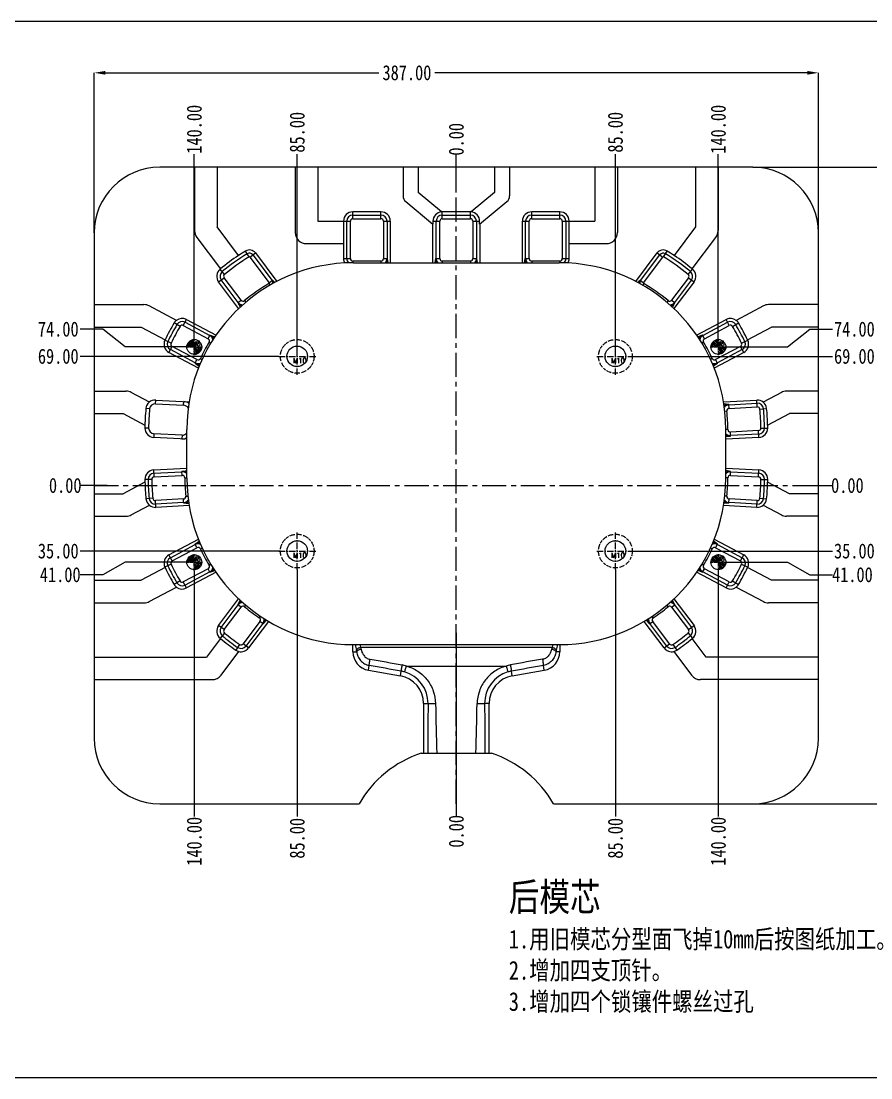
# Model space of a CAD drawing. Header units: millimetres. Extents: x 835 to 1873, y -1769 to 372.
# Drawn here: x 1071 to 1525, y -759 to -194 of the extents above; entities that cross this region are included whole.
import ezdxf

# ---------------------------------------------------------------- set-up
doc = ezdxf.new("R2010")
doc.units = ezdxf.units.MM
doc.header["$LTSCALE"] = 16.335
doc.header["$PDMODE"] = 3
doc.header["$PDSIZE"] = 0.3125
doc.linetypes.add('CENTER', pattern=[0.6, 0.375, -0.075, 0.075, -0.075])
doc.linetypes.add('HIDDEN', pattern=[0.2, 0.1, -0.1])
doc.layers.get('0').update_dxf_attribs({"linetype": 'CONTINUOUS'})
doc.layers.get('Defpoints').update_dxf_attribs({"linetype": 'CONTINUOUS'})
for name, color, linetype, lineweight in [('center', 1, 'CENTER', 9), ('epin', 13, 'CONTINUOUS', 9), ('screw', 33, 'CONTINUOUS', 13)]:
    doc.layers.add(name, color=color, linetype=linetype, lineweight=lineweight)
doc.layers.add('DEFAULT_2', color=8, linetype='HIDDEN')
doc.styles.get("Standard").update_dxf_attribs({"font": 'txt', "width": 0.8})
doc.styles.add('TXT', font='txt.shx', dxfattribs={"bigfont": 'gbcbig.shx'})
doc.styles.add('TXT05', font='txt.shx', dxfattribs={"width": 0.5, "bigfont": 'gbcbig.shx'})
doc.dimstyles.get("Standard").update_dxf_attribs({"dimtxt": 0.15625, "dimasz": 0.1875, "dimexe": 0.125, "dimexo": 0.0625, "dimtad": 0, "dimtih": 1, "dimtoh": 1, "dimdsep": 46, "dimtxsty": 'Standard', "dimcen": 0.09, "dimadec": 0, "dimazin": 0, "dimtp": 0.01, "dimtm": 0.01, "dimtfac": 1, "dimtofl": 0, "dimtmove": 0, "dimatfit": 3, "dimfxl": 0, "dimtolj": 1, "dimarcsym": 0})

# ---------------------------------------------------------------- blocks, each defined once
blk = doc.blocks.new('screw_m10_i')
at = {"layer": 'screw', "color": 1, "linetype": 'CENTER', "ltscale": 0.55978}
for p, q in [((0, -9.9), (0, 9.9)), ((-9.9, 0), (9.9, 0))]:
    blk.add_line(p, q, dxfattribs=at)
at = {"layer": 'screw', "color": 8, "linetype": 'HIDDEN', "ltscale": 0.55978}
blk.add_circle((0, 0), 9, dxfattribs=at)
at = {"layer": 'screw'}
blk.add_circle((0, 0), 5.5, dxfattribs=at)
at = {"layer": 'screw', "color": 6, "style": 'TXT'}
blk.add_text('M10', height=2.7, dxfattribs=at).set_placement((-2.34, -3.6))
blk = doc.blocks.new('epin_ejp_8')
at = {"layer": 'epin'}
h = blk.add_hatch(dxfattribs=at)
h.set_pattern_fill('_ANSI31', color=123, scale=0.2, angle=90, style=0)
h.set_pattern_definition([(135, (-446.09354, 514.89347), (-0.4490128, -0.4490128), [])])
h.paths.add_polyline_path([(0, 4, 0.414214), (-4, 0), (0, 0)])
h.paths.add_polyline_path([(4, 0), (0, 0), (0, -4, 0.414214)])
at = {"layer": 'epin', "color": 1, "linetype": 'CENTER', "ltscale": 0.248791}
for p, q in [((-4.4, 0), (4.4, 0)), ((0, -4.4), (0, 4.4))]:
    blk.add_line(p, q, dxfattribs=at)
at = {"layer": 'epin'}
blk.add_circle((0, 0), 4, dxfattribs=at)
at = {"layer": 'epin', "color": 6, "style": 'TXT05', "width": 0.5}
blk.add_text('%%c8', height=2.8, dxfattribs=at).set_placement((0.16, 0.4))
blk = doc.blocks.new('*D43')
at = {"color": 4, "lineweight": -2}
blk.add_line((1490.14, -442.42), (1504.49, -442.42), dxfattribs=at)
at = {"layer": 'Defpoints', "color": 0}
for p in [(1303.53, -442.42), (1490.14, -442.42), (1504.49, -442.42)]:
    blk.add_point(p, dxfattribs=at)
at = {"color": 6, "insert": (1512.49, -442.42), "char_height": 8, "attachment_point": 5}
blk.add_mtext('\\A1;0.00', dxfattribs=at)
blk = doc.blocks.new('*D44')
at = {"color": 4, "lineweight": -2}
blk.add_line((1398.43, -373.42), (1504.49, -373.42), dxfattribs=at)
at = {"layer": 'Defpoints', "color": 0}
for p in [(1398.43, -373.42), (1504.49, -373.42), (1303.53, -442.42)]:
    blk.add_point(p, dxfattribs=at)
at = {"color": 6, "insert": (1516.23, -373.42), "char_height": 8, "attachment_point": 5}
blk.add_mtext('\\A1;69.00', dxfattribs=at)
blk = doc.blocks.new('*D45')
at = {"color": 4, "lineweight": -2}
for p, q in [((1480.49, -368.42), (1492.49, -358.92)), ((1492.49, -358.92), (1504.49, -358.92)), ((1447.93, -368.42), (1480.49, -368.42))]:
    blk.add_line(p, q, dxfattribs=at)
at = {"layer": 'Defpoints', "color": 0}
for p in [(1504.49, -358.92), (1447.93, -368.42), (1303.53, -442.42)]:
    blk.add_point(p, dxfattribs=at)
at = {"color": 6, "insert": (1516.23, -358.92), "char_height": 8, "attachment_point": 5}
blk.add_mtext('\\A1;74.00', dxfattribs=at)
blk = doc.blocks.new('*D46')
at = {"color": 4, "lineweight": -2}
blk.add_line((1397.53, -477.42), (1504.49, -477.42), dxfattribs=at)
at = {"layer": 'Defpoints', "color": 0}
for p in [(1303.53, -442.42), (1397.53, -477.42), (1504.49, -477.42)]:
    blk.add_point(p, dxfattribs=at)
at = {"color": 6, "insert": (1516.23, -477.42), "char_height": 8, "attachment_point": 5}
blk.add_mtext('\\A1;35.00', dxfattribs=at)
blk = doc.blocks.new('*D47')
at = {"color": 4, "lineweight": -2}
for p, q in [((1447.93, -483.42), (1480.49, -483.42)), ((1480.49, -483.42), (1492.49, -490.08)), ((1492.49, -490.08), (1504.49, -490.08))]:
    blk.add_line(p, q, dxfattribs=at)
at = {"layer": 'Defpoints', "color": 0}
for p in [(1303.53, -442.42), (1447.93, -483.42), (1504.49, -490.08)]:
    blk.add_point(p, dxfattribs=at)
at = {"color": 6, "insert": (1515.16, -490.08), "char_height": 8, "attachment_point": 5}
blk.add_mtext('\\A1;41.00', dxfattribs=at)
blk = doc.blocks.new('*D48')
at = {"color": 4, "lineweight": -2}
blk.add_line((1303.53, -283.59), (1303.53, -265.47), dxfattribs=at)
at = {"layer": 'Defpoints', "color": 0}
for p in [(1303.53, -265.47), (1303.53, -283.59), (1303.53, -442.42)]:
    blk.add_point(p, dxfattribs=at)
at = {"color": 6, "insert": (1303.53, -257.47), "char_height": 8, "attachment_point": 5, "rotation": 90}
blk.add_mtext('\\A1;0.00', dxfattribs=at)
blk = doc.blocks.new('*D49')
at = {"color": 4, "lineweight": -2}
blk.add_line((1388.53, -373.42), (1388.53, -265.47), dxfattribs=at)
at = {"layer": 'Defpoints', "color": 0}
for p in [(1388.53, -265.47), (1388.53, -373.42), (1303.53, -442.42)]:
    blk.add_point(p, dxfattribs=at)
at = {"color": 6, "insert": (1388.53, -253.73), "char_height": 8, "attachment_point": 5, "rotation": 90}
blk.add_mtext('\\A1;85.00', dxfattribs=at)
blk = doc.blocks.new('*D50')
at = {"color": 4, "lineweight": -2}
blk.add_line((1443.53, -364.02), (1443.53, -265.47), dxfattribs=at)
at = {"layer": 'Defpoints', "color": 0}
for p in [(1443.53, -265.47), (1443.53, -364.02), (1303.53, -442.42)]:
    blk.add_point(p, dxfattribs=at)
at = {"color": 6, "insert": (1443.53, -252.13), "char_height": 8, "attachment_point": 5, "rotation": 90}
blk.add_mtext('\\A1;140.00', dxfattribs=at)
blk = doc.blocks.new('*D51')
at = {"color": 4, "lineweight": -2}
blk.add_line((1303.53, -521.07), (1303.53, -619.13), dxfattribs=at)
at = {"layer": 'Defpoints', "color": 0}
for p in [(1303.53, -442.42), (1303.53, -521.07), (1303.53, -619.13)]:
    blk.add_point(p, dxfattribs=at)
at = {"color": 6, "insert": (1303.53, -627.13), "char_height": 8, "attachment_point": 5, "rotation": 90}
blk.add_mtext('\\A1;0.00', dxfattribs=at)
blk = doc.blocks.new('*D52')
at = {"color": 4, "lineweight": -2}
blk.add_line((1388.53, -487.32), (1388.53, -619.13), dxfattribs=at)
at = {"layer": 'Defpoints', "color": 0}
for p in [(1303.53, -442.42), (1388.53, -487.32), (1388.53, -619.13)]:
    blk.add_point(p, dxfattribs=at)
at = {"color": 6, "insert": (1388.53, -630.86), "char_height": 8, "attachment_point": 5, "rotation": 90}
blk.add_mtext('\\A1;85.00', dxfattribs=at)
blk = doc.blocks.new('*D53')
at = {"color": 4, "lineweight": -2}
blk.add_line((1443.53, -487.82), (1443.53, -619.13), dxfattribs=at)
at = {"layer": 'Defpoints', "color": 0}
for p in [(1303.53, -442.42), (1443.53, -487.82), (1443.53, -619.13)]:
    blk.add_point(p, dxfattribs=at)
at = {"color": 6, "insert": (1443.53, -632.46), "char_height": 8, "attachment_point": 5, "rotation": 90}
blk.add_mtext('\\A1;140.00', dxfattribs=at)
blk = doc.blocks.new('*D54')
at = {"color": 4, "lineweight": -2}
blk.add_line((1116.92, -442.42), (1102.57, -442.42), dxfattribs=at)
at = {"layer": 'Defpoints', "color": 0}
for p in [(1102.57, -442.42), (1116.92, -442.42), (1303.53, -442.42)]:
    blk.add_point(p, dxfattribs=at)
at = {"color": 6, "insert": (1094.57, -442.42), "char_height": 8, "attachment_point": 5}
blk.add_mtext('\\A1;0.00', dxfattribs=at)
blk = doc.blocks.new('*D55')
at = {"color": 4, "lineweight": -2}
blk.add_line((1208.63, -373.42), (1102.57, -373.42), dxfattribs=at)
at = {"layer": 'Defpoints', "color": 0}
for p in [(1102.57, -373.42), (1208.63, -373.42), (1303.53, -442.42)]:
    blk.add_point(p, dxfattribs=at)
at = {"color": 6, "insert": (1090.84, -373.42), "char_height": 8, "attachment_point": 5}
blk.add_mtext('\\A1;69.00', dxfattribs=at)
blk = doc.blocks.new('*D56')
at = {"color": 4, "lineweight": -2}
for p, q in [((1114.57, -358.92), (1102.57, -358.92)), ((1126.57, -368.42), (1114.57, -358.92)), ((1159.13, -368.42), (1126.57, -368.42))]:
    blk.add_line(p, q, dxfattribs=at)
at = {"layer": 'Defpoints', "color": 0}
for p in [(1102.57, -358.92), (1159.13, -368.42), (1303.53, -442.42)]:
    blk.add_point(p, dxfattribs=at)
at = {"color": 6, "insert": (1090.84, -358.92), "char_height": 8, "attachment_point": 5}
blk.add_mtext('\\A1;74.00', dxfattribs=at)
blk = doc.blocks.new('*D57')
at = {"color": 4, "lineweight": -2}
blk.add_line((1209.53, -477.42), (1102.57, -477.42), dxfattribs=at)
at = {"layer": 'Defpoints', "color": 0}
for p in [(1303.53, -442.42), (1102.57, -477.42), (1209.53, -477.42)]:
    blk.add_point(p, dxfattribs=at)
at = {"color": 6, "insert": (1090.84, -477.42), "char_height": 8, "attachment_point": 5}
blk.add_mtext('\\A1;35.00', dxfattribs=at)
blk = doc.blocks.new('*D58')
at = {"color": 4, "lineweight": -2}
for p, q in [((1126.57, -483.42), (1114.57, -490.08)), ((1159.13, -483.42), (1126.57, -483.42)), ((1114.57, -490.08), (1102.57, -490.08))]:
    blk.add_line(p, q, dxfattribs=at)
at = {"layer": 'Defpoints', "color": 0}
for p in [(1303.53, -442.42), (1159.13, -483.42), (1102.57, -490.08)]:
    blk.add_point(p, dxfattribs=at)
at = {"color": 6, "insert": (1091.9, -490.08), "char_height": 8, "attachment_point": 5}
blk.add_mtext('\\A1;41.00', dxfattribs=at)
blk = doc.blocks.new('*D59')
at = {"color": 4, "lineweight": -2}
blk.add_line((1218.53, -373.42), (1218.53, -265.47), dxfattribs=at)
at = {"layer": 'Defpoints', "color": 0}
for p in [(1218.53, -265.47), (1218.53, -373.42), (1303.53, -442.42)]:
    blk.add_point(p, dxfattribs=at)
at = {"color": 6, "insert": (1218.53, -253.73), "char_height": 8, "attachment_point": 5, "rotation": 90}
blk.add_mtext('\\A1;85.00', dxfattribs=at)
blk = doc.blocks.new('*D60')
at = {"color": 4, "lineweight": -2}
blk.add_line((1163.53, -364.02), (1163.53, -265.47), dxfattribs=at)
at = {"layer": 'Defpoints', "color": 0}
for p in [(1163.53, -265.47), (1163.53, -364.02), (1303.53, -442.42)]:
    blk.add_point(p, dxfattribs=at)
at = {"color": 6, "insert": (1163.53, -252.13), "char_height": 8, "attachment_point": 5, "rotation": 90}
blk.add_mtext('\\A1;140.00', dxfattribs=at)
blk = doc.blocks.new('*D61')
at = {"color": 4, "lineweight": -2}
blk.add_line((1218.53, -487.32), (1218.53, -619.13), dxfattribs=at)
at = {"layer": 'Defpoints', "color": 0}
for p in [(1303.53, -442.42), (1218.53, -487.32), (1218.53, -619.13)]:
    blk.add_point(p, dxfattribs=at)
at = {"color": 6, "insert": (1218.53, -630.86), "char_height": 8, "attachment_point": 5, "rotation": 90}
blk.add_mtext('\\A1;85.00', dxfattribs=at)
blk = doc.blocks.new('*D62')
at = {"color": 4, "lineweight": -2}
blk.add_line((1163.53, -487.82), (1163.53, -619.13), dxfattribs=at)
at = {"layer": 'Defpoints', "color": 0}
for p in [(1303.53, -442.42), (1163.53, -487.82), (1163.53, -619.13)]:
    blk.add_point(p, dxfattribs=at)
at = {"color": 6, "insert": (1163.53, -632.46), "char_height": 8, "attachment_point": 5, "rotation": 90}
blk.add_mtext('\\A1;140.00', dxfattribs=at)
blk = doc.blocks.new('*D63')
at = {"color": 4, "lineweight": -2}
for p, q in [((1110.03, -307.42), (1110.03, -221.96)), ((1116.03, -221.96), (1262.21, -221.96)), ((1491.03, -221.96), (1292.07, -221.96)), ((1497.03, -307.42), (1497.03, -221.96))]:
    blk.add_line(p, q, dxfattribs=at)
at = {"color": 4}
for points in [[(1116.03, -220.96), (1116.03, -222.96), (1110.03, -221.96)], [(1491.03, -220.96), (1491.03, -222.96), (1497.03, -221.96)]]:
    blk.add_solid(points, dxfattribs=at)
at = {"layer": 'Defpoints', "color": 0}
for p in [(1110.03, -221.96), (1110.03, -307.42), (1497.03, -307.42)]:
    blk.add_point(p, dxfattribs=at)
at = {"color": 6, "insert": (1277.14, -221.96), "char_height": 8, "attachment_point": 5}
blk.add_mtext('\\A1;387.00', dxfattribs=at)
blk = doc.blocks.new('*D64')
at = {"color": 4, "lineweight": -2}
for p, q in [((1462.03, -272.42), (1544.52, -272.42)), ((1544.52, -278.42), (1544.52, -413.83)), ((1544.52, -606.42), (1544.52, -442.63)), ((1462.03, -612.42), (1544.52, -612.42))]:
    blk.add_line(p, q, dxfattribs=at)
at = {"color": 4}
for points in [[(1543.52, -278.42), (1545.52, -278.42), (1544.52, -272.42)], [(1543.52, -606.42), (1545.52, -606.42), (1544.52, -612.42)]]:
    blk.add_solid(points, dxfattribs=at)
at = {"layer": 'Defpoints', "color": 0}
for p in [(1462.03, -272.42), (1462.03, -612.42), (1544.52, -612.42)]:
    blk.add_point(p, dxfattribs=at)
at = {"color": 6, "insert": (1544.52, -428.23), "char_height": 8, "attachment_point": 5, "rotation": 90}
blk.add_mtext('\\A1;340.00', dxfattribs=at)

msp = doc.modelspace()

# ---------------------------------------------------------------- linework, layer by layer
at = {"color": 7, "linetype": 'Continuous'}
for p, q in [((1462.033, -272.42), (1145.033, -272.42)), ((1163.677, -272.42), (1163.677, -306.282)), ((1175.677, -272.42), (1175.677, -304.277)), ((1217.469, -272.42), (1217.469, -307.227)), ((1229.469, -272.42), (1229.469, -301.227)), ((1275.061, -272.42), (1275.061, -287.684)), ((1283.061, -272.42), (1283.061, -285.809)), ((1324.005, -272.42), (1324.005, -285.809)), ((1332.005, -272.42), (1332.005, -287.684)), ((1377.597, -272.42), (1377.597, -301.227)), ((1389.597, -272.42), (1389.597, -307.227)), ((1431.389, -272.42), (1431.389, -304.277)), ((1443.389, -272.42), (1443.389, -306.282)), ((1295.635, -296.27), (1283.061, -285.809)), ((1324.005, -285.809), (1311.43, -296.27)), ((1276.503, -290.759), (1291.06, -302.869)), ((1316.006, -302.869), (1330.563, -290.759)), ((1248.258, -299.905), (1248.258, -296.227)), ((1263.258, -296.227), (1248.258, -296.227)), ((1248.258, -297.973), (1263.258, -297.973)), ((1263.258, -299.905), (1263.258, -296.227)), ((1296.033, -299.905), (1296.033, -296.227)), ((1311.033, -296.227), (1296.033, -296.227)), ((1296.033, -297.973), (1311.033, -297.973)), ((1311.033, -299.905), (1311.033, -296.227)), ((1343.808, -299.905), (1343.808, -296.227)), ((1358.808, -296.227), (1343.808, -296.227)), ((1343.808, -297.973), (1358.808, -297.973)), ((1358.808, -299.905), (1358.808, -296.227)), ((1187.174, -319.553), (1175.677, -304.277)), ((1229.469, -301.227), (1246.936, -301.227)), ((1243.285, -301.227), (1243.285, -313.227)), ((1245.004, -321.227), (1245.004, -301.227)), ((1246.936, -321.227), (1246.936, -301.227)), ((1248.258, -299.905), (1263.258, -299.905)), ((1264.58, -301.227), (1264.58, -321.227)), ((1264.58, -301.227), (1268.258, -301.227)), ((1266.512, -301.227), (1266.512, -321.227)), ((1268.258, -301.227), (1268.258, -323.42)), ((1291.033, -323.42), (1291.033, -302.847)), ((1291.06, -301.227), (1291.06, -302.869)), ((1291.06, -301.227), (1294.711, -301.227)), ((1292.779, -321.227), (1292.779, -301.227)), ((1294.711, -321.227), (1294.711, -301.227)), ((1296.033, -299.905), (1311.033, -299.905)), ((1312.355, -301.227), (1312.355, -321.227)), ((1312.355, -301.227), (1316.006, -301.227)), ((1314.287, -301.227), (1314.287, -321.227)), ((1316.006, -302.869), (1316.006, -301.227)), ((1316.033, -302.847), (1316.033, -323.42)), ((1338.808, -323.42), (1338.808, -301.227)), ((1338.808, -301.227), (1342.486, -301.227)), ((1340.554, -321.227), (1340.554, -301.227)), ((1342.486, -321.227), (1342.486, -301.227)), ((1343.808, -299.905), (1358.808, -299.905)), ((1360.13, -301.227), (1360.13, -321.227)), ((1360.13, -301.227), (1377.597, -301.227)), ((1362.062, -301.227), (1362.062, -321.227)), ((1363.781, -313.227), (1363.781, -301.227)), ((1431.389, -304.277), (1419.892, -319.553)), ((1110.033, -307.42), (1110.033, -577.42)), ((1164.883, -309.89), (1177.521, -326.682)), ((1429.545, -326.682), (1442.183, -309.89)), ((1497.033, -577.42), (1497.033, -307.42)), ((1223.469, -313.227), (1243.285, -313.227)), ((1243.258, -313.227), (1243.258, -321.227)), ((1363.781, -313.227), (1383.597, -313.227)), ((1363.808, -321.227), (1363.808, -313.227)), ((1192.801, -320.322), (1190.903, -317.172)), ((1193.224, -320.405), (1196.163, -318.193)), ((1193.224, -320.405), (1203.512, -334.073)), ((1194.768, -319.243), (1205.055, -332.912)), ((1196.163, -318.193), (1207.601, -333.391)), ((1243.258, -321.227), (1246.936, -321.227)), ((1264.58, -321.227), (1266.749, -321.227)), ((1267.058, -323.42), (1266.749, -321.227)), ((1292.233, -323.42), (1292.542, -321.227)), ((1292.542, -321.227), (1294.711, -321.227)), ((1312.355, -321.227), (1314.524, -321.227)), ((1314.833, -323.42), (1314.524, -321.227)), ((1340.008, -323.42), (1340.317, -321.227)), ((1340.317, -321.227), (1342.486, -321.227)), ((1360.13, -321.227), (1363.808, -321.227)), ((1399.464, -333.391), (1410.903, -318.193)), ((1402.011, -332.912), (1412.298, -319.243)), ((1403.554, -334.073), (1413.842, -320.405)), ((1410.903, -318.193), (1413.842, -320.405)), ((1414.265, -320.322), (1416.163, -317.172)), ((1179.671, -329.643), (1177.323, -326.811)), ((1248.258, -322.549), (1248.258, -323.42)), ((1263.258, -322.549), (1248.258, -322.549)), ((1248.533, -323.42), (1358.533, -323.42)), ((1263.258, -322.549), (1263.258, -323.42)), ((1296.033, -322.549), (1296.033, -323.42)), ((1311.033, -322.549), (1296.033, -322.549)), ((1311.033, -322.549), (1311.033, -323.42)), ((1343.808, -322.549), (1343.808, -323.42)), ((1358.808, -322.549), (1343.808, -322.549)), ((1358.808, -322.549), (1358.808, -323.42)), ((1427.395, -329.643), (1429.742, -326.811)), ((1176.52, -333.667), (1179.459, -331.455)), ((1186.947, -344.617), (1177.915, -332.617)), ((1188.491, -343.455), (1179.459, -331.455)), ((1203.512, -334.073), (1205.318, -332.714)), ((1205.318, -332.714), (1206.307, -333.712)), ((1401.748, -332.714), (1400.758, -333.712)), ((1401.748, -332.714), (1403.554, -334.073)), ((1427.607, -331.455), (1418.575, -343.455)), ((1429.151, -332.617), (1420.119, -344.617)), ((1427.607, -331.455), (1430.546, -333.667)), ((1187.231, -347.898), (1176.52, -333.667)), ((1203.415, -334.546), (1203.915, -335.412)), ((1206.307, -333.712), (1206.435, -333.842)), ((1206.435, -333.842), (1206.541, -333.949)), ((1400.631, -333.842), (1400.524, -333.949)), ((1400.758, -333.712), (1400.631, -333.842)), ((1403.651, -334.546), (1403.151, -335.412)), ((1430.546, -333.667), (1419.835, -347.898)), ((1186.786, -344.738), (1188.491, -343.455)), ((1190.398, -343.671), (1191.064, -344.462)), ((1416.668, -343.671), (1416.002, -344.462)), ((1418.575, -343.455), (1420.28, -344.738)), ((1110.033, -345.793), (1136.648, -345.793)), ((1153.957, -354.212), (1139.468, -346.497)), ((1186.786, -344.738), (1188.094, -347.089)), ((1420.28, -344.738), (1418.972, -347.089)), ((1467.598, -346.497), (1453.109, -354.212)), ((1497.033, -345.793), (1470.418, -345.793)), ((1155.9, -357.442), (1152.762, -355.575)), ((1157.658, -356.95), (1159.386, -353.704)), ((1158.565, -355.245), (1171.823, -362.304)), ((1159.386, -353.704), (1175.132, -362.088)), ((1431.934, -362.088), (1447.68, -353.704)), ((1435.243, -362.304), (1448.5, -355.245)), ((1449.408, -356.95), (1447.68, -353.704)), ((1451.166, -357.442), (1454.304, -355.575)), ((1110.033, -357.793), (1135.15, -357.793)), ((1135.15, -357.793), (1147.942, -364.604)), ((1157.658, -356.95), (1170.915, -364.009)), ((1436.151, -364.009), (1449.408, -356.95)), ((1459.124, -364.604), (1471.915, -357.793)), ((1497.033, -357.793), (1471.915, -357.793)), ((1151.142, -366.378), (1147.817, -364.804)), ((1170.915, -364.009), (1171.917, -362.126)), ((1171.424, -365.86), (1172.344, -366.417)), ((1171.917, -362.126), (1174.472, -363.064)), ((1435.149, -362.126), (1432.594, -363.064)), ((1435.642, -365.86), (1434.722, -366.417)), ((1436.151, -364.009), (1435.149, -362.126)), ((1455.924, -366.378), (1459.249, -364.804)), ((1149.986, -371.357), (1151.715, -368.11)), ((1165.746, -379.749), (1149.986, -371.357)), ((1164.064, -376.875), (1150.807, -369.816)), ((1164.972, -375.169), (1151.715, -368.11)), ((1457.08, -371.357), (1441.319, -379.749)), ((1455.351, -368.11), (1442.094, -375.169)), ((1456.259, -369.816), (1443.002, -376.875)), ((1457.08, -371.357), (1455.351, -368.11)), ((1163.97, -377.053), (1164.972, -375.169)), ((1163.97, -377.053), (1166.185, -378.658)), ((1166.793, -374.559), (1167.775, -375.015)), ((1440.273, -374.559), (1439.291, -375.015)), ((1443.096, -377.053), (1440.88, -378.658)), ((1443.096, -377.053), (1442.094, -375.169)), ((1110.033, -392.029), (1127.031, -392.029)), ((1139.505, -397.873), (1129.851, -392.733)), ((1477.215, -392.733), (1467.536, -397.887)), ((1497.033, -392.029), (1480.035, -392.029)), ((1142.82, -398.755), (1142.926, -396.758)), ((1142.82, -398.755), (1157.818, -399.55)), ((1142.926, -396.758), (1160.758, -397.703)), ((1157.818, -399.55), (1157.924, -397.553)), ((1446.308, -397.703), (1464.14, -396.758)), ((1449.223, -399.095), (1446.494, -398.864)), ((1449.336, -401.226), (1449.223, -399.095)), ((1449.234, -399.297), (1464.232, -398.502)), ((1449.336, -401.226), (1464.335, -400.431)), ((1464.335, -400.431), (1464.14, -396.758)), ((1110.033, -404.029), (1125.533, -404.029)), ((1125.533, -404.029), (1137.151, -410.215)), ((1139.676, -401.451), (1137.686, -401.251)), ((1448.092, -402.688), (1447.012, -402.805)), ((1465.72, -401.619), (1469.353, -401.254)), ((1469.889, -410.229), (1481.533, -404.029)), ((1497.033, -404.029), (1481.533, -404.029)), ((1139.132, -411.719), (1137.132, -411.707)), ((1466.256, -411.729), (1469.934, -411.707)), ((1141.973, -414.732), (1141.867, -416.73)), ((1159.533, -417.666), (1141.867, -416.73)), ((1156.972, -415.527), (1141.973, -414.732)), ((1156.972, -415.527), (1156.866, -417.525)), ((1159.533, -438.42), (1159.533, -412.42)), ((1447.533, -438.42), (1447.533, -412.42)), ((1448.614, -412.529), (1447.533, -412.527)), ((1450.118, -415.982), (1447.533, -416.481)), ((1465.199, -416.73), (1447.533, -417.666)), ((1465.004, -413.057), (1450.006, -413.851)), ((1450.118, -415.982), (1450.006, -413.851)), ((1465.106, -414.986), (1450.108, -415.781)), ((1465.199, -416.73), (1465.004, -413.057)), ((1141.867, -434.11), (1159.533, -433.173)), ((1142.062, -437.783), (1141.867, -434.11)), ((1156.947, -434.858), (1159.533, -434.359)), ((1447.533, -433.173), (1465.199, -434.11)), ((1450.118, -434.858), (1447.533, -434.359)), ((1465.004, -437.783), (1465.199, -434.11)), ((1140.81, -439.111), (1137.132, -439.132)), ((1141.96, -435.854), (1156.958, -435.059)), ((1142.062, -437.783), (1157.06, -436.988)), ((1157.06, -436.988), (1156.947, -434.858)), ((1158.452, -438.31), (1159.533, -438.313)), ((1448.614, -438.31), (1447.533, -438.313)), ((1450.006, -436.988), (1450.118, -434.858)), ((1450.006, -436.988), (1465.004, -437.783)), ((1450.108, -435.059), (1465.106, -435.854)), ((1466.256, -439.111), (1469.934, -439.132)), ((1137.177, -440.611), (1125.533, -446.811)), ((1481.533, -446.811), (1469.889, -440.611)), ((1110.033, -446.811), (1125.533, -446.811)), ((1141.346, -449.221), (1137.713, -449.586)), ((1157.73, -449.614), (1142.731, -450.409)), ((1142.926, -454.082), (1142.731, -450.409)), ((1157.832, -451.543), (1142.833, -452.338)), ((1157.842, -451.744), (1157.73, -449.614)), ((1158.974, -448.152), (1160.054, -448.035)), ((1448.092, -448.152), (1447.012, -448.035)), ((1449.223, -451.744), (1449.336, -449.614)), ((1464.232, -452.338), (1449.234, -451.543)), ((1464.335, -450.409), (1449.336, -449.614)), ((1464.14, -454.082), (1464.335, -450.409)), ((1465.72, -449.221), (1469.353, -449.586)), ((1497.033, -446.811), (1481.533, -446.811)), ((1129.851, -458.107), (1139.53, -452.953)), ((1160.758, -453.137), (1142.926, -454.082)), ((1157.842, -451.744), (1160.571, -451.976)), ((1464.14, -454.082), (1446.308, -453.137)), ((1449.223, -451.744), (1446.494, -451.976)), ((1467.536, -452.953), (1477.215, -458.107)), ((1110.033, -458.811), (1127.031, -458.811)), ((1497.033, -458.811), (1480.035, -458.811)), ((1149.986, -479.482), (1165.746, -471.091)), ((1150.807, -481.024), (1164.064, -473.965)), ((1163.97, -473.787), (1166.185, -472.182)), ((1164.972, -475.67), (1163.97, -473.787)), ((1443.096, -473.787), (1440.88, -472.182)), ((1441.319, -471.091), (1457.08, -479.482)), ((1442.094, -475.67), (1443.096, -473.787)), ((1443.002, -473.965), (1456.259, -481.024)), ((1151.715, -482.729), (1149.986, -479.482)), ((1151.715, -482.729), (1164.972, -475.67)), ((1166.793, -476.28), (1167.775, -475.825)), ((1440.273, -476.28), (1439.291, -475.825)), ((1442.094, -475.67), (1455.351, -482.729)), ((1455.351, -482.729), (1457.08, -479.482)), ((1151.142, -484.461), (1147.817, -486.035)), ((1171.424, -484.979), (1172.344, -484.422)), ((1435.642, -484.979), (1434.722, -484.422)), ((1455.924, -484.461), (1459.249, -486.035)), ((1147.942, -486.236), (1135.15, -493.047)), ((1170.915, -486.83), (1157.658, -493.889)), ((1171.823, -488.535), (1158.565, -495.594)), ((1175.132, -488.752), (1159.386, -497.136)), ((1171.917, -488.713), (1170.915, -486.83)), ((1171.917, -488.713), (1174.472, -487.776)), ((1447.68, -497.136), (1431.934, -488.752)), ((1435.149, -488.713), (1432.594, -487.776)), ((1435.149, -488.713), (1436.151, -486.83)), ((1448.5, -495.594), (1435.243, -488.535)), ((1449.408, -493.889), (1436.151, -486.83)), ((1471.915, -493.047), (1459.124, -486.236)), ((1110.033, -493.047), (1135.15, -493.047)), ((1139.468, -504.343), (1153.957, -496.628)), ((1155.9, -493.398), (1152.762, -495.264)), ((1159.386, -497.136), (1157.658, -493.889)), ((1447.68, -497.136), (1449.408, -493.889)), ((1451.166, -493.398), (1454.304, -495.264)), ((1453.109, -496.628), (1467.598, -504.343)), ((1497.033, -493.047), (1471.915, -493.047)), ((1110.033, -505.047), (1136.648, -505.047)), ((1176.52, -517.173), (1187.231, -502.941)), ((1177.915, -518.223), (1186.947, -506.222)), ((1179.459, -519.384), (1188.491, -507.384)), ((1186.786, -506.101), (1188.094, -503.75)), ((1188.491, -507.384), (1186.786, -506.101)), ((1190.398, -507.168), (1191.064, -506.378)), ((1416.668, -507.168), (1416.002, -506.378)), ((1418.575, -507.384), (1420.28, -506.101)), ((1418.575, -507.384), (1427.607, -519.384)), ((1420.28, -506.101), (1418.972, -503.75)), ((1419.835, -502.941), (1430.546, -517.173)), ((1420.119, -506.222), (1429.151, -518.223)), ((1497.033, -505.047), (1470.418, -505.047)), ((1198.272, -513.094), (1198.836, -512.252)), ((1408.794, -513.094), (1408.23, -512.252)), ((1179.459, -519.384), (1176.52, -517.173)), ((1198.593, -514.987), (1189.561, -526.987)), ((1200.136, -516.149), (1191.105, -528.149)), ((1203.186, -515.001), (1192.5, -529.199)), ((1200.297, -516.27), (1198.593, -514.987)), ((1200.297, -516.27), (1202.168, -514.389)), ((1414.566, -529.199), (1403.88, -515.001)), ((1406.769, -516.27), (1404.897, -514.389)), ((1406.769, -516.27), (1408.473, -514.987)), ((1415.961, -528.149), (1406.93, -516.149)), ((1417.505, -526.987), (1408.473, -514.987)), ((1427.607, -519.384), (1430.546, -517.173)), ((1177.521, -524.157), (1170.032, -534.108)), ((1179.671, -521.197), (1177.323, -524.028)), ((1427.395, -521.197), (1429.742, -524.028)), ((1437.034, -534.108), (1429.545, -524.157)), ((1187.761, -527.285), (1185.705, -530.303)), ((1192.5, -529.199), (1189.561, -526.987)), ((1248.258, -531.222), (1248.258, -527.419)), ((1248.533, -527.42), (1358.533, -527.42)), ((1252.409, -528.834), (1354.657, -528.834)), ((1358.808, -527.419), (1358.808, -531.222)), ((1414.566, -529.199), (1417.505, -526.987)), ((1419.305, -527.285), (1421.361, -530.303)), ((1110.033, -534.108), (1170.032, -534.108)), ((1177.819, -543.716), (1187.365, -531.033)), ((1248.258, -531.222), (1250.306, -531.222)), ((1358.808, -531.222), (1356.76, -531.222)), ((1419.701, -531.033), (1429.246, -543.716)), ((1497.033, -534.108), (1437.034, -534.108)), ((1256.521, -541.07), (1256.968, -538.538)), ((1256.521, -541.07), (1273.638, -544.088)), ((1273.638, -544.088), (1274.081, -541.574)), ((1276.838, -538.869), (1330.228, -538.869)), ((1333.428, -544.088), (1332.985, -541.574)), ((1333.428, -544.088), (1350.544, -541.07)), ((1350.544, -541.07), (1350.098, -538.538)), ((1110.033, -546.108), (1173.025, -546.108)), ((1497.033, -546.108), (1434.04, -546.108)), ((1286.033, -558.86), (1288.426, -558.86)), ((1286.033, -558.86), (1286.033, -585.42)), ((1321.033, -558.86), (1318.64, -558.86)), ((1321.033, -585.42), (1321.033, -558.86)), ((1284.798, -585.42), (1322.268, -585.42)), ((1145.033, -612.42), (1251.571, -612.42)), ((1355.494, -612.42), (1462.033, -612.42))]:
    msp.add_line(p, q, dxfattribs=at)
msp.add_lwpolyline([(1041.792, -194.361), (1779.21, -194.361), (1779.21, -758.821), (1041.792, -758.821)], close=True)
for centre, radius in [((1163.533, -368.42), 4), ((1443.533, -368.42), 4), ((1218.533, -373.42), 5.5), ((1388.533, -373.42), 5.5), ((1218.533, -477.42), 5.5), ((1388.533, -477.42), 5.5), ((1163.533, -483.42), 4), ((1443.533, -483.42), 4)]:
    msp.add_circle(centre, radius, dxfattribs=at)
for centre, radius, start, end in [((1145.033, -307.42), 35, 90, 180), ((1462.033, -307.42), 35, 0, 90), ((1279.061, -287.684), 4, 180, 230.24307), ((1328.005, -287.684), 4, 309.75693, 0), ((1248.258, -301.227), 5, 90, 180), ((1248.258, -301.227), 3.254, 90, 180), ((1263.258, -301.227), 5, 0, 90), ((1263.258, -301.227), 3.254, 0, 90), ((1296.033, -301.227), 4.973, 94.58424, 180), ((1296.033, -301.227), 3.254, 90, 180), ((1296.033, -301.227), 5, 90, 94.89756), ((1311.033, -301.227), 5, 85.10244, 90), ((1311.033, -301.227), 3.254, 0, 90), ((1311.033, -301.227), 4.973, 0, 85.41576), ((1343.808, -301.227), 5, 90, 180), ((1343.808, -301.227), 3.254, 90, 180), ((1358.808, -301.227), 5, 0, 90), ((1358.808, -301.227), 3.254, 0, 90), ((1248.258, -301.227), 1.322, 90, 180), ((1263.258, -301.227), 1.322, 0, 90), ((1296.033, -301.227), 1.322, 90, 180), ((1311.033, -301.227), 1.322, 0, 90), ((1343.808, -301.227), 1.322, 90, 180), ((1358.808, -301.227), 1.322, 0, 90), ((1169.677, -306.282), 6, 180, 216.96592), ((1223.469, -307.227), 6, 180, 270), ((1383.597, -307.227), 6, 270, 0), ((1437.389, -306.282), 6, 323.03408, 0), ((1248.258, -412.355), 111.101, 123.35356, 129.54533), ((1248.258, -412.355), 109.381, 121.07234, 129.6663), ((1248.258, -412.355), 107.45, 121.07234, 129.6663), ((1248.258, -412.355), 111.128, 121.07234, 123.35443), ((1192.967, -320.598), 4, 36.96592, 121.07234), ((1192.967, -320.598), 2.254, 36.96592, 121.07234), ((1192.967, -320.598), 0.322, 36.96592, 121.07234), ((1248.258, -321.227), 5, 180, 207.61041), ((1248.258, -321.227), 3.254, 180, 223.31575), ((1248.258, -321.227), 1.322, 180, 270), ((1263.258, -321.227), 1.322, 270, 0), ((1263.258, -321.227), 3.254, 317.62651, 0), ((1296.033, -321.227), 3.254, 180, 222.37349), ((1296.033, -321.227), 1.322, 180, 270), ((1311.033, -321.227), 1.322, 270, 0), ((1311.033, -321.227), 3.254, 317.62651, 0), ((1343.808, -321.227), 3.254, 180, 222.37349), ((1343.808, -321.227), 1.322, 180, 270), ((1358.808, -321.227), 1.322, 270, 0), ((1358.808, -321.227), 3.254, 316.68425, 0), ((1358.808, -321.227), 5, 332.38959, 0), ((1414.099, -320.598), 4, 58.92766, 143.03408), ((1414.099, -320.598), 2.254, 58.92766, 143.03408), ((1414.099, -320.598), 0.322, 58.92766, 143.03408), ((1358.808, -412.355), 107.45, 50.3337, 58.92766), ((1358.808, -412.355), 109.381, 50.3337, 58.92766), ((1358.808, -412.355), 111.128, 56.64557, 58.92766), ((1358.808, -412.355), 111.101, 50.45467, 56.64644), ((1248.533, -412.42), 89, 90, 180), ((1180.515, -330.66), 5, 129.6663, 216.96592), ((1248.258, -412.355), 111.128, 129.54471, 129.6663), ((1358.533, -412.42), 89, 0, 90), ((1358.808, -412.355), 111.128, 50.3337, 50.45529), ((1426.551, -330.66), 5, 323.03408, 50.3337), ((1180.515, -330.66), 3.254, 129.6663, 216.96592), ((1180.515, -330.66), 1.322, 129.6663, 216.96592), ((1203.255, -334.267), 2.254, 353.59821, 36.96592), ((1403.811, -334.267), 2.254, 143.03408, 186.40179), ((1426.551, -330.66), 1.322, 323.03408, 50.3337), ((1426.551, -330.66), 3.254, 323.03408, 50.3337), ((1248.258, -412.355), 89.806, 119.95555, 130.1112), ((1203.255, -334.267), 0.322, 299.95555, 36.96592), ((1203.384, -334.627), 2.721, 8.98476, 20.29902), ((1403.682, -334.627), 2.721, 159.69852, 171.01523), ((1403.811, -334.267), 0.322, 143.03408, 240.04445), ((1358.808, -412.355), 89.806, 49.8888, 60.04445), ((1189.547, -342.661), 1.322, 216.96592, 310.1112), ((1417.519, -342.661), 1.322, 229.8888, 323.03408), ((1136.648, -351.793), 6, 61.96592, 90), ((1189.934, -342.989), 3.602, 209.06374, 252.1266), ((1189.547, -342.661), 3.254, 216.96592, 267.29168), ((1417.519, -342.661), 3.254, 272.70832, 323.03408), ((1417.132, -342.989), 3.602, 287.8734, 330.93626), ((1470.418, -351.793), 6, 90, 118.03408), ((1248.258, -412.355), 111.101, 149.26554, 154.54534), ((1157.036, -358.117), 4.973, 128.25294, 149.26554), ((1157.036, -358.117), 5, 61.96592, 128.38774), ((1157.036, -358.117), 3.254, 61.96592, 149.26554), ((1450.03, -358.117), 5, 51.61226, 118.03408), ((1450.03, -358.117), 3.254, 30.73446, 118.03408), ((1450.03, -358.117), 4.973, 30.73446, 51.74706), ((1358.808, -412.355), 111.101, 25.45466, 30.73446), ((1248.258, -412.355), 109.381, 149.26554, 154.6663), ((1248.258, -412.355), 107.45, 149.26554, 154.6663), ((1157.036, -358.117), 1.322, 61.96592, 149.26554), ((1450.03, -358.117), 1.322, 30.73446, 118.03408), ((1358.808, -412.355), 107.45, 25.3337, 30.73446), ((1358.808, -412.355), 109.381, 25.3337, 30.73446), ((1152.336, -366.944), 5, 154.6663, 241.96592), ((1248.258, -412.355), 111.128, 154.54471, 154.6663), ((1152.336, -366.944), 3.254, 154.6663, 241.96592), ((1152.336, -366.944), 1.322, 154.6663, 241.96592), ((1248.258, -412.355), 89.806, 148.82064, 155.1112), ((1170.293, -365.176), 1.322, 328.82064, 61.96592), ((1170.293, -365.176), 3.254, 10.73384, 61.96592), ((1170.678, -365.508), 3.601, 26.18611, 69.86924), ((1436.388, -365.508), 3.601, 110.13076, 153.81389), ((1436.772, -365.176), 3.254, 118.03408, 169.26616), ((1436.772, -365.176), 1.322, 118.03408, 211.17936), ((1358.808, -412.355), 89.806, 24.8888, 31.17936), ((1454.73, -366.944), 1.322, 298.03408, 25.3337), ((1454.73, -366.944), 3.254, 298.03408, 25.3337), ((1454.73, -366.944), 5, 298.03408, 25.3337), ((1358.808, -412.355), 111.128, 25.3337, 25.45529), ((1166.083, -374.137), 3.601, 234.06215, 277.98049), ((1165.594, -374.003), 3.254, 241.96592, 293.49039), ((1165.594, -374.003), 1.322, 241.96592, 335.1112), ((1441.472, -374.003), 3.254, 246.50961, 298.03408), ((1441.472, -374.003), 1.322, 204.8888, 298.03408), ((1440.983, -374.137), 3.601, 262.01951, 305.93785), ((1127.031, -398.029), 6, 61.96592, 90), ((1480.035, -398.029), 6, 90, 118.03408), ((1142.661, -401.751), 5, 86.96592, 174.26554), ((1142.661, -401.751), 3, 86.96592, 174.26554), ((1157.66, -402.546), 3, 29.84212, 86.96592), ((1157.66, -402.546), 5, 53.62343, 86.96592), ((1448.918, -402.684), 3.601, 85.13021, 129.10182), ((1449.406, -402.546), 3.254, 93.03408, 144.63713), ((1464.405, -401.751), 5, 50.85314, 93.03408), ((1464.405, -401.751), 3.254, 5.73446, 93.03408), ((1464.405, -401.751), 1.322, 5.73446, 93.03408), ((1464.405, -401.751), 4.973, 5.73446, 50.98309), ((1248.258, -412.355), 111.128, 174.26554, 179.6663), ((1248.258, -412.355), 109.128, 174.26554, 179.6663), ((1449.406, -402.546), 1.322, 93.03408, 186.17936), ((1358.808, -412.355), 89.806, 359.8888, 6.17936), ((1358.808, -412.355), 107.45, 0.3337, 5.73446), ((1358.808, -412.355), 109.381, 0.3337, 5.73446), ((1358.808, -412.355), 111.101, 1.0964, 5.73446), ((1142.132, -411.737), 5, 179.6663, 266.96592), ((1142.132, -411.737), 3, 179.6663, 266.96592), ((1464.934, -411.737), 1.322, 273.03408, 0.3337), ((1464.934, -411.737), 3.254, 273.03408, 0.3337), ((1464.934, -411.737), 5, 273.03408, 0.3337), ((1358.808, -412.355), 111.128, 0.3337, 1.10342), ((1157.13, -412.532), 5, 266.96592, 298.71976), ((1157.13, -412.532), 3, 266.96592, 323.21388), ((1449.936, -412.532), 3.254, 222.40031, 273.03408), ((1449.435, -412.445), 3.602, 238.12077, 280.93582), ((1449.936, -412.532), 1.322, 179.8888, 273.03408), ((1142.132, -439.103), 5, 93.03408, 180.3337), ((1464.934, -439.103), 5, 359.6663, 86.96592), ((1248.258, -438.485), 111.128, 180.3337, 181.10342), ((1142.132, -439.103), 3.254, 93.03408, 180.3337), ((1248.258, -438.485), 109.381, 180.3337, 185.73446), ((1142.132, -439.103), 1.322, 93.03408, 180.3337), ((1248.258, -438.485), 107.45, 180.3337, 185.73446), ((1157.631, -438.394), 3.602, 58.12077, 100.93582), ((1157.13, -438.308), 3.254, 42.40031, 93.03408), ((1157.13, -438.308), 1.322, 359.8888, 93.03408), ((1248.258, -438.485), 89.806, 179.8888, 186.17936), ((1248.533, -438.42), 89, 180, 270), ((1358.533, -438.42), 89, 270, 0), ((1449.435, -438.394), 3.602, 79.06418, 121.87922), ((1449.936, -438.308), 3.254, 86.96592, 137.59969), ((1358.808, -438.485), 89.806, 353.82064, 0.1112), ((1449.936, -438.308), 1.322, 86.96592, 180.1112), ((1464.934, -439.103), 1.322, 359.6663, 86.96592), ((1464.934, -439.103), 3.254, 359.6663, 86.96592), ((1358.808, -438.485), 107.45, 354.26554, 359.6663), ((1358.808, -438.485), 109.381, 354.26554, 359.6663), ((1358.808, -438.485), 111.128, 358.89658, 359.6663), ((1248.258, -438.485), 111.101, 181.0964, 185.73446), ((1358.808, -438.485), 111.101, 354.26554, 358.9036), ((1142.661, -449.089), 4.973, 185.73446, 230.98309), ((1142.661, -449.089), 3.254, 185.73446, 273.03408), ((1142.661, -449.089), 1.322, 185.73446, 273.03408), ((1157.66, -448.294), 1.322, 273.03408, 6.17936), ((1157.66, -448.294), 3.254, 273.03408, 324.63713), ((1158.148, -448.156), 3.601, 265.13021, 309.10182), ((1448.918, -448.156), 3.601, 230.89818, 274.86979), ((1449.406, -448.294), 3.254, 215.36287, 266.96592), ((1449.406, -448.294), 1.322, 173.82064, 266.96592), ((1464.405, -449.089), 3.254, 266.96592, 354.26554), ((1464.405, -449.089), 1.322, 266.96592, 354.26554), ((1464.405, -449.089), 4.973, 309.01691, 354.26554), ((1142.661, -449.089), 5, 230.85314, 273.03408), ((1464.405, -449.089), 5, 266.96592, 309.14686), ((1127.031, -452.811), 6, 270, 298.03408), ((1480.035, -452.811), 6, 241.96592, 270), ((1166.083, -476.703), 3.601, 82.01951, 125.93785), ((1165.594, -476.837), 3.254, 66.50961, 118.03408), ((1441.472, -476.837), 3.254, 61.96592, 113.49039), ((1440.983, -476.703), 3.601, 54.06215, 97.98049), ((1152.336, -483.896), 5, 118.03408, 205.3337), ((1165.594, -476.837), 1.322, 24.8888, 118.03408), ((1248.258, -438.485), 89.806, 204.8888, 211.17936), ((1358.808, -438.485), 89.806, 328.82064, 335.1112), ((1441.472, -476.837), 1.322, 61.96592, 155.1112), ((1454.73, -483.896), 5, 334.6663, 61.96592), ((1152.336, -483.896), 3.254, 118.03408, 205.3337), ((1248.258, -438.485), 109.381, 205.3337, 210.73446), ((1152.336, -483.896), 1.322, 118.03408, 205.3337), ((1248.258, -438.485), 107.45, 205.3337, 210.73446), ((1170.293, -485.663), 1.322, 298.03408, 31.17936), ((1436.772, -485.663), 1.322, 148.82064, 241.96592), ((1358.808, -438.485), 107.45, 329.26554, 334.6663), ((1358.808, -438.485), 109.381, 329.26554, 334.6663), ((1454.73, -483.896), 1.322, 334.6663, 61.96592), ((1454.73, -483.896), 3.254, 334.6663, 61.96592), ((1248.258, -438.485), 111.128, 205.3337, 205.45529), ((1248.258, -438.485), 111.101, 205.45466, 210.73446), ((1170.293, -485.663), 3.254, 298.03408, 349.26616), ((1170.678, -485.332), 3.601, 290.13076, 333.81389), ((1436.388, -485.332), 3.601, 206.18611, 249.86924), ((1436.772, -485.663), 3.254, 190.73384, 241.96592), ((1358.808, -438.485), 111.101, 329.26554, 334.54534), ((1358.808, -438.485), 111.128, 334.54471, 334.6663), ((1157.036, -492.722), 4.973, 210.73446, 231.74706), ((1157.036, -492.722), 5, 231.61226, 298.03408), ((1157.036, -492.722), 3.254, 210.73446, 298.03408), ((1157.036, -492.722), 1.322, 210.73446, 298.03408), ((1450.03, -492.722), 5, 241.96592, 308.38774), ((1450.03, -492.722), 3.254, 241.96592, 329.26554), ((1450.03, -492.722), 1.322, 241.96592, 329.26554), ((1450.03, -492.722), 4.973, 308.25294, 329.26554), ((1136.648, -499.047), 6, 270, 298.03408), ((1189.934, -507.851), 3.602, 107.8734, 150.93626), ((1189.547, -508.179), 3.254, 92.70832, 143.03408), ((1189.547, -508.179), 1.322, 49.8888, 143.03408), ((1248.258, -438.485), 89.806, 229.8888, 236.17936), ((1358.808, -438.485), 89.806, 303.82064, 310.1112), ((1417.519, -508.179), 1.322, 36.96592, 130.1112), ((1417.519, -508.179), 3.254, 36.96592, 87.29168), ((1417.132, -507.851), 3.602, 29.06374, 72.1266), ((1470.418, -499.047), 6, 241.96592, 270), ((1197.537, -514.192), 1.322, 323.03408, 56.17936), ((1197.537, -514.192), 3.254, 323.03408, 12.63782), ((1409.529, -514.192), 3.254, 167.36218, 216.96592), ((1409.529, -514.192), 1.322, 123.82064, 216.96592), ((1180.515, -520.179), 5, 143.03408, 230.3337), ((1180.515, -520.179), 3.254, 143.03408, 230.3337), ((1197.744, -513.729), 3.602, 315.13294, 357.60856), ((1409.321, -513.729), 3.602, 182.39144, 224.86706), ((1426.551, -520.179), 3.254, 309.6663, 36.96592), ((1426.551, -520.179), 5, 309.6663, 36.96592), ((1248.258, -438.485), 111.128, 230.3337, 230.45529), ((1248.258, -438.485), 111.101, 230.45466, 235.73446), ((1248.258, -438.485), 109.381, 230.3337, 235.73446), ((1180.515, -520.179), 1.322, 143.03408, 230.3337), ((1248.258, -438.485), 107.45, 230.3337, 235.73446), ((1358.808, -438.485), 107.45, 304.26554, 309.6663), ((1358.808, -438.485), 109.381, 304.26554, 309.6663), ((1358.808, -438.485), 111.101, 304.26554, 309.54534), ((1426.551, -520.179), 1.322, 309.6663, 36.96592), ((1358.808, -438.485), 111.128, 309.54471, 309.6663), ((1188.505, -526.193), 4.973, 235.73446, 256.74706), ((1188.505, -526.193), 3.254, 235.73446, 323.03408), ((1188.505, -526.193), 5, 256.61226, 323.03408), ((1188.505, -526.193), 1.322, 235.73446, 323.03408), ((1226.554, -535.757), 24.181, 10.81079, 12.77898), ((1380.548, -535.765), 24.218, 167.22251, 169.18773), ((1418.561, -526.193), 5, 216.96592, 283.38774), ((1418.561, -526.193), 3.254, 216.96592, 304.26554), ((1418.561, -526.193), 1.322, 216.96592, 304.26554), ((1418.561, -526.193), 4.973, 283.25294, 304.26554), ((1258.258, -531.222), 10, 180, 260), ((1348.808, -531.222), 10, 280, 0), ((555.963, -4540.103), 4062.503, 79.818473, 80.063597), ((1270.985, -558.649), 17.353, 73.46114, 79.72171), ((1271.61, -553.985), 15.995, 70.92385, 79.08466), ((1335.457, -553.99), 16, 100.91653, 109.07496), ((1336.081, -558.647), 17.351, 100.278, 106.53915), ((2049.548, -4531.338), 4053.601, 99.936134, 100.181796), ((1173.025, -540.108), 6, 270, 323.03408), ((1271.033, -558.86), 15, 0, 80), ((1270.964, -558.759), 17.464, 359.67028, 73.49836), ((1336.102, -558.759), 17.464, 106.50161, 180.32973), ((1336.033, -558.86), 15, 100, 180), ((1434.04, -540.108), 6, 216.96592, 270), ((8665.642, -388.838), 7375.178, 181.3209739, 181.5273749), ((-6088.795, -388.084), 7405.406, 358.4730277, 358.6785862), ((1145.033, -577.42), 35, 180, 270), ((1462.033, -577.42), 35, 270, 0), ((1303.533, -642.42), 60, 108.19487, 150), ((1303.533, -642.42), 60, 30, 71.80513)]:
    msp.add_arc(centre, radius, start, end, dxfattribs=at)
for centre, start_param, end_param in [((1263.258, -321.729), 4.217871, 4.8538866), ((1296.033, -321.729), 1.4292987, 2.0653143), ((1311.033, -321.729), 4.217871, 4.8538866), ((1343.808, -321.729), 1.4292987, 2.0653143)]:
    msp.add_ellipse(centre, major_axis=(0, 3.562), ratio=0.9900059, start_param=start_param, end_param=end_param, dxfattribs=at)
for points in [[(1205.936, -333.683), (1205.803, -333.324), (1205.588, -332.986), (1205.318, -332.714)], [(1401.13, -333.683), (1401.263, -333.324), (1401.478, -332.986), (1401.748, -332.714)], [(1249.456, -527.42), (1249.683, -528.416), (1249.91, -529.412), (1250.136, -530.408)], [(1252.01, -527.42), (1252.143, -527.891), (1252.276, -528.363), (1252.409, -528.834)], [(1355.056, -527.42), (1354.923, -527.891), (1354.79, -528.363), (1354.657, -528.834)], [(1357.61, -527.42), (1357.383, -528.416), (1357.156, -529.412), (1356.93, -530.408)], [(1257.431, -535.247), (1263.191, -536.112), (1268.919, -537.182), (1274.639, -538.28)], [(1349.635, -535.247), (1343.875, -536.112), (1338.147, -537.182), (1332.427, -538.28)], [(1288.426, -558.86), (1288.376, -567.713), (1288.314, -576.566), (1288.255, -585.42)], [(1318.64, -558.86), (1318.69, -567.713), (1318.752, -576.566), (1318.81, -585.42)]]:
    msp.add_open_spline(points, degree=3, dxfattribs=at)
for points, knots in [([(1250.136, -530.408), (1250.257, -529.998), (1250.78, -529.451), (1251.627, -529.017), (1252.144, -528.876), (1252.409, -528.834)], [0, 0, 0, 0, 0.4476492, 0.719031, 1, 1, 1, 1]), ([(1250.306, -531.222), (1250.368, -531.044), (1250.609, -530.688), (1251.145, -530.27), (1251.834, -529.944), (1252.349, -529.812), (1252.617, -529.77)], [0, 0, 0, 0, 0.1993366, 0.4404406, 0.7137113, 1, 1, 1, 1]), ([(1252.409, -528.834), (1252.427, -528.91), (1252.5, -529.221), (1252.568, -529.534), (1252.617, -529.77)], [0, 0, 0, 0, 0.2440932, 1, 1, 1, 1]), ([(1252.617, -529.77), (1252.735, -530.343), (1253.088, -531.519), (1254.018, -533.186), (1255.455, -534.609), (1256.754, -535.146), (1257.431, -535.247)], [0, 0, 0, 0, 0.2271739, 0.4741819, 0.7342517, 1, 1, 1, 1]), ([(1354.449, -529.77), (1354.331, -530.343), (1353.978, -531.52), (1353.048, -533.186), (1351.611, -534.609), (1350.311, -535.146), (1349.635, -535.247)], [0, 0, 0, 0, 0.2271711, 0.4741792, 0.7342502, 1, 1, 1, 1]), ([(1354.657, -528.834), (1354.638, -528.91), (1354.566, -529.221), (1354.498, -529.534), (1354.449, -529.77)], [0, 0, 0, 0, 0.2440945, 1, 1, 1, 1]), ([(1354.449, -529.77), (1354.716, -529.812), (1355.232, -529.944), (1355.921, -530.269), (1356.457, -530.688), (1356.698, -531.044), (1356.76, -531.222)], [0, 0, 0, 0, 0.2862791, 0.559538, 0.8006408, 1, 1, 1, 1]), ([(1354.657, -528.834), (1354.922, -528.876), (1355.439, -529.017), (1356.286, -529.451), (1356.809, -529.998), (1356.93, -530.408)], [0, 0, 0, 0, 0.2809693, 0.5523515, 1, 1, 1, 1]), ([(1250.306, -531.222), (1250.419, -532.053), (1250.866, -533.738), (1252.259, -536.001), (1254.351, -537.749), (1256.08, -538.382), (1256.968, -538.538)], [0, 0, 0, 0, 0.2386323, 0.488849, 0.7437964, 1, 1, 1, 1]), ([(1256.968, -538.538), (1256.995, -538.385), (1257.057, -537.969), (1257.216, -536.873), (1257.342, -535.929), (1257.431, -535.247)], [0, 0, 0, 0, 0.1406353, 0.3793541, 1, 1, 1, 1]), ([(1349.635, -535.247), (1349.724, -535.929), (1349.85, -536.873), (1350.008, -537.969), (1350.07, -538.385), (1350.098, -538.538)], [0, 0, 0, 0, 0.6206457, 0.8593646, 1, 1, 1, 1]), ([(1356.76, -531.222), (1356.647, -532.053), (1356.2, -533.738), (1354.807, -536.001), (1352.715, -537.749), (1350.985, -538.382), (1350.098, -538.538)], [0, 0, 0, 0, 0.2386249, 0.4888444, 0.7437949, 1, 1, 1, 1]), ([(1274.081, -541.574), (1274.118, -541.423), (1274.195, -541.017), (1274.324, -540.283), (1274.478, -539.337), (1274.584, -538.644), (1274.639, -538.28)], [0, 0, 0, 0, 0.139274, 0.3709508, 0.6690329, 1, 1, 1, 1]), ([(1275.924, -542.013), (1275.979, -541.871), (1276.1, -541.486), (1276.309, -540.788), (1276.563, -539.883), (1276.744, -539.22), (1276.838, -538.869)], [0, 0, 0, 0, 0.1392898, 0.3698387, 0.6672598, 1, 1, 1, 1]), ([(1276.838, -538.869), (1279.017, -539.45), (1283.216, -541.346), (1288.252, -546.037), (1291.551, -552.076), (1292.374, -556.604), (1292.424, -558.86)], [0, 0, 0, 0, 0.2499723, 0.4999634, 0.7499727, 1, 1, 1, 1]), ([(1330.228, -538.869), (1328.049, -539.45), (1323.85, -541.346), (1318.814, -546.037), (1315.514, -552.076), (1314.692, -556.604), (1314.642, -558.86)], [0, 0, 0, 0, 0.2499723, 0.4999633, 0.7499726, 1, 1, 1, 1]), ([(1330.228, -538.869), (1330.322, -539.22), (1330.503, -539.883), (1330.757, -540.788), (1330.966, -541.486), (1331.087, -541.871), (1331.141, -542.013)], [0, 0, 0, 0, 0.3327402, 0.6301613, 0.8607102, 1, 1, 1, 1]), ([(1332.427, -538.28), (1332.482, -538.644), (1332.588, -539.337), (1332.741, -540.283), (1332.871, -541.017), (1332.948, -541.423), (1332.985, -541.574)], [0, 0, 0, 0, 0.3309671, 0.6290493, 0.8607261, 1, 1, 1, 1]), ([(1288.426, -558.86), (1288.611, -558.876), (1289.105, -558.886), (1289.994, -558.894), (1291.141, -558.884), (1291.981, -558.87), (1292.424, -558.86)], [0, 0, 0, 0, 0.1392926, 0.369841, 0.667261, 1, 1, 1, 1]), ([(1314.642, -558.86), (1315.085, -558.87), (1315.925, -558.884), (1317.072, -558.894), (1317.961, -558.887), (1318.455, -558.876), (1318.64, -558.86)], [0, 0, 0, 0, 0.3327389, 0.6301589, 0.8607073, 1, 1, 1, 1])]:
    msp.add_open_spline(points, degree=3, knots=knots, dxfattribs=at)
at = {"layer": 'center', "color": 1, "linetype": 'CENTER', "ltscale": 2.114723}
for p, q in [((1303.533, -612.42), (1303.533, -272.42)), ((1110.033, -442.42), (1497.033, -442.42))]:
    msp.add_line(p, q, dxfattribs=at)
at = {"layer": 'DEFAULT_2', "color": 8, "linetype": 'HIDDEN'}
for centre in [(1218.533, -373.42), (1388.533, -373.42), (1218.533, -477.42), (1388.533, -477.42)]:
    msp.add_circle(centre, 9, dxfattribs=at)

# ---------------------------------------------------------------- block references
at = {"layer": 'epin'}
for p in [(1163.533, -368.42), (1443.533, -368.42), (1163.533, -483.42), (1443.533, -483.42)]:
    msp.add_blockref('epin_ejp_8', p, dxfattribs=at)
at = {"layer": 'screw'}
for p in [(1218.533, -373.42), (1388.533, -373.42), (1218.533, -477.42), (1388.533, -477.42)]:
    msp.add_blockref('screw_m10_i', p, dxfattribs=at)

# ---------------------------------------------------------------- texts
at = {"insert": (1331.58, -654.689), "char_height": 15, "width": 422.28077, "attachment_point": 1}
msp.add_mtext('{\\fSimSun|b0|i0|c134|p2;后模芯^J\\H0.66667x;1.用旧模芯分型面飞掉10mm后按图纸加工。\\P2.增加四支顶针。\\P3.增加四个锁镶件螺丝过孔}', dxfattribs=at)

# ---------------------------------------------------------------- dimensions: what is measured, and where the dimension line sits
dim = msp.add_linear_dim(base=(1110.033, -221.963), p1=(1497.033, -307.42), p2=(1110.033, -307.42), dimstyle='Standard', override={"dimtxt": 8, "dimasz": 6, "dimexe": 0, "dimexo": 0, "dimgap": 0, "dimtih": 0, "dimtoh": 0, "dimzin": 0, "dimcen": 0, "dimclrd": 4, "dimclre": 4, "dimclrt": 6, "dimtp": 0, "dimtm": 0, "dimtzin": 0})
dim.commit()
dim.dimension.update_dxf_attribs({"geometry": '*D63', "text_midpoint": (1277.139, -221.963), "dimtype": 160})
for feature_location, offset, dtype, origin, picture, middle in [((1163.533, -364.02), (0, 98.553), 1, (1303.533, -442.42), '*D60', (1163.533, -252.133)), ((1443.533, -364.02), (0, 98.553), 1, (1303.533, -442.42), '*D50', (1443.533, -252.133)), ((1218.533, -373.42), (0, 107.953), 1, (1303.533, -442.42), '*D59', (1218.533, -253.733)), ((1388.533, -373.42), (0, 107.953), 1, (1303.533, -442.42), '*D49', (1388.533, -253.733)), ((1303.532937499, -283.588156896), (0, 18.121895528), 1, (1303.532937499, -442.41972878), '*D48', (1303.532937499, -257.466261369)), ((1159.133, -368.42), (-56.562, 9.502), 0, (1303.533, -442.42), '*D56', (1090.838, -358.918)), ((1447.933, -368.42), (56.562, 9.502), 0, (1303.533, -442.42), '*D45', (1516.228, -358.918)), ((1208.633, -373.42), (-106.062, 0), 0, (1303.533, -442.42), '*D55', (1090.838, -373.42)), ((1398.433, -373.42), (106.062, 0), 0, (1303.533, -442.42), '*D44', (1516.228, -373.42)), ((1116.922573345, -442.41972878), (-14.351270162, 0), 0, (1303.532937499, -442.41972878), '*D54', (1094.571303183, -442.41972878)), ((1490.143301652, -442.41972878), (14.351270162, 0), 0, (1303.532937499, -442.41972878), '*D43', (1512.494571815, -442.41972878)), ((1209.533, -477.42), (-106.962, 0), 0, (1303.533, -442.42), '*D57', (1090.838, -477.42)), ((1159.133, -483.42), (-56.562, -6.655), 0, (1303.533, -442.42), '*D58', (1091.905, -490.075)), ((1163.533, -487.82), (0, -131.31), 1, (1303.533, -442.42), '*D62', (1163.533, -632.463)), ((1218.533, -487.32), (0, -131.81), 1, (1303.533, -442.42), '*D61', (1218.533, -630.863)), ((1303.532937499, -521.065542109), (0, -98.064204391), 1, (1303.532937499, -442.41972878), '*D51', (1303.532937499, -627.1297465)), ((1397.533, -477.42), (106.962, 0), 0, (1303.533, -442.42), '*D46', (1516.228, -477.42)), ((1447.933, -483.42), (56.562, -6.655), 0, (1303.533, -442.42), '*D47', (1515.161, -490.075)), ((1388.533, -487.32), (0, -131.81), 1, (1303.533, -442.42), '*D52', (1388.533, -630.863)), ((1443.533, -487.82), (0, -131.31), 1, (1303.533, -442.42), '*D53', (1443.533, -632.463))]:
    dim = msp.add_ordinate_dim(feature_location=feature_location, offset=offset, dtype=dtype, origin=origin, dimstyle='Standard', override={"dimtxt": 8, "dimasz": 6, "dimexe": 0, "dimexo": 0, "dimgap": 0, "dimtih": 0, "dimtoh": 0, "dimzin": 0, "dimcen": 0, "dimclrd": 4, "dimclre": 4, "dimclrt": 6, "dimtp": 0, "dimtm": 0, "dimtzin": 0})
    dim.commit()
    dim.dimension.update_dxf_attribs({"geometry": picture, "text_midpoint": middle})
dim = msp.add_linear_dim(base=(1544.517, -612.42), p1=(1462.033, -272.42), p2=(1462.033, -612.42), angle=90, dimstyle='Standard', override={"dimtxt": 8, "dimasz": 6, "dimexe": 0, "dimexo": 0, "dimgap": 0, "dimtih": 0, "dimtoh": 0, "dimzin": 0, "dimcen": 0, "dimclrd": 4, "dimclre": 4, "dimclrt": 6, "dimtp": 0, "dimtm": 0, "dimtzin": 0})
dim.commit()
dim.dimension.update_dxf_attribs({"geometry": '*D64', "text_midpoint": (1544.517, -428.23), "dimtype": 160})

doc.saveas('drawing.dxf')
